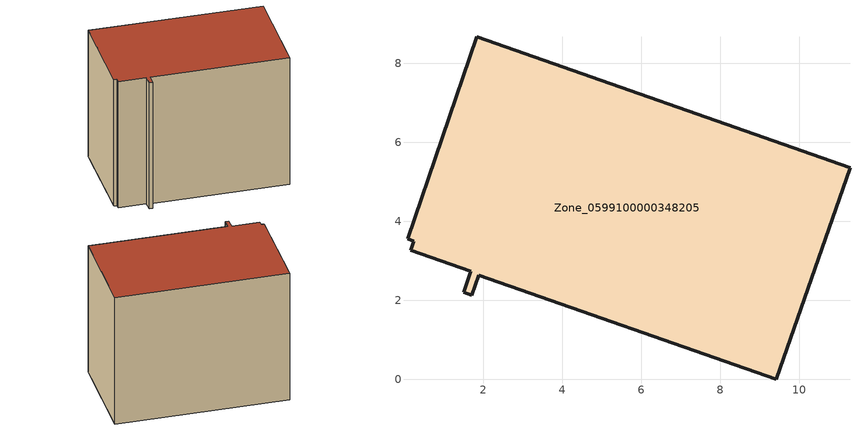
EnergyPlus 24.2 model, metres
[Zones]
Zone_0599100000348205
 floor ground (C_G): 1.69,2.73 0.16,3.26 0.24,3.5 0.08,3.56 1.84,8.67 11.29,5.36 9.42,0 1.89,2.63 1.71,2.13 1.51,2.2 z0
 wall outside (C_F): 1.51,2.2 1.71,2.13 1.89,2.63 9.42,0 11.29,5.36 1.84,8.67 0.08,3.56 0.24,3.5 0.16,3.26 1.69,2.73 1.51,2.2 z0:8.2
 roof outside (C_R): 0.16,3.26 1.69,2.73 1.51,2.2 1.71,2.13 1.89,2.63 9.42,0 11.29,5.36 1.84,8.67 0.08,3.56 0.24,3.5 z8.2
[BUILDING]
Pand.0599100000348205: North Axis=0; Terrain=City; Loads Convergence Tolerance Value=0.04; Temperature Convergence Tolerance Value=0.4; Solar Distribution=FullExterior; Maximum Number of Warmup Days=25; Minimum Number of Warmup Days=1
[Site:Location]
Rotterdam.The.Hague.AP_ZH_NLD Design_Conditions: Latitude=51.96; Longitude=4.45; Time Zone=1; Elevation=-4.5
[SITE:GROUNDTEMPERATURE:BUILDINGSURFACE]
18, 18, 18, 18, 18, 18, 18, 18, 18, 18, 18, 18
[MATERIAL] Thermal Absorptance=0.9; Solar Absorptance=0.7; Visible Absorptance=0.7
Name | Roughness | Thickness | Conductivity | Density | Specific Heat
G.TC.1992-2005 | MediumSmooth | 0.15 | 0.06 | 540 | 1210
F.TC.1992-2005 | Rough | 0.3 | 0.12 | 1920 | 840
R.TC.1992-2005 | MediumRough | 0.2 | 0.08 | 1500 | 1000
[CONSTRUCTION]
C_G: G.TC.1992-2005
C_F: F.TC.1992-2005
C_R: R.TC.1992-2005
[ZONE]
Zone_0599100000348205: Type=1; Multiplier=1; Ceiling Height=Autocalculate; Volume=Autocalculate; Floor Area=autocalculate; Part of Total Floor Area=Yes
[ZONEINFILTRATION:DESIGNFLOWRATE]
Infil_Zone_0599100000348205: Zone or ZoneList or Space or SpaceList=Zone_0599100000348205; Schedule=AlwaysOn; Design Flow Rate Calculation Method=Flow/Area; Flow Rate per Floor Area=0.0015; Constant Term Coefficient=1; Temperature Term Coefficient=0; Velocity Term Coefficient=0; Velocity Squared Term Coefficient=0
[HVACTEMPLATE:ZONE:IDEALLOADSAIRSYSTEM]
Zone_0599100000348205: Maximum Heating Supply Air Temperature=50; Minimum Cooling Supply Air Temperature=13; Maximum Heating Supply Air Humidity Ratio=0.0156; Minimum Cooling Supply Air Humidity Ratio=0.0077; Heating Limit=NoLimit; Cooling Limit=NoLimit; Dehumidification Control Type=ConstantSensibleHeatRatio; Cooling Sensible Heat Ratio=0.7; Dehumidification Setpoint=60; Humidification Control Type=None; Humidification Setpoint=30; Outdoor Air Method=None; Outdoor Air Flow Rate per Person=0.00944; Outdoor Air Flow Rate per Zone Floor Area=0; Outdoor Air Flow Rate per Zone=0; Demand Controlled Ventilation Type=None; Outdoor Air Economizer Type=NoEconomizer; Heat Recovery Type=None; Sensible Heat Recovery Effectiveness=0.7; Latent Heat Recovery Effectiveness=0.65
[ZONECONTROL:THERMOSTAT]
ThermostatControl_Zone_0599100000348205: Zone or ZoneList=Zone_0599100000348205; Control Type Schedule=DualSetpointControlType; Control 1=Thermostat_Zone_0599100000348205; Temperature Difference Between Cutout And Setpoint=0
[THERMOSTATSETPOINT:DUALSETPOINT]
Thermostat_Zone_0599100000348205: Heating Setpoint Temperature Schedule=HeatingSetpoint_Zone_0599100000348205; Cooling Setpoint Temperature Schedule=CoolingSetpoint_Zone_0599100000348205
[SCHEDULE:COMPACT]
HeatingSetpoint_Zone_0599100000348205: Through: 12/31, For: AllDays, Until: 24:00, 21
CoolingSetpoint_Zone_0599100000348205: Through: 12/31, For: AllDays, Until: 24:00, 24
DualSetpointControlType: Through: 12/31, For: AllDays, Until: 24:00, 4
AlwaysOn: Through: 12/31, For: AllDays, Until: 24:00, 1
